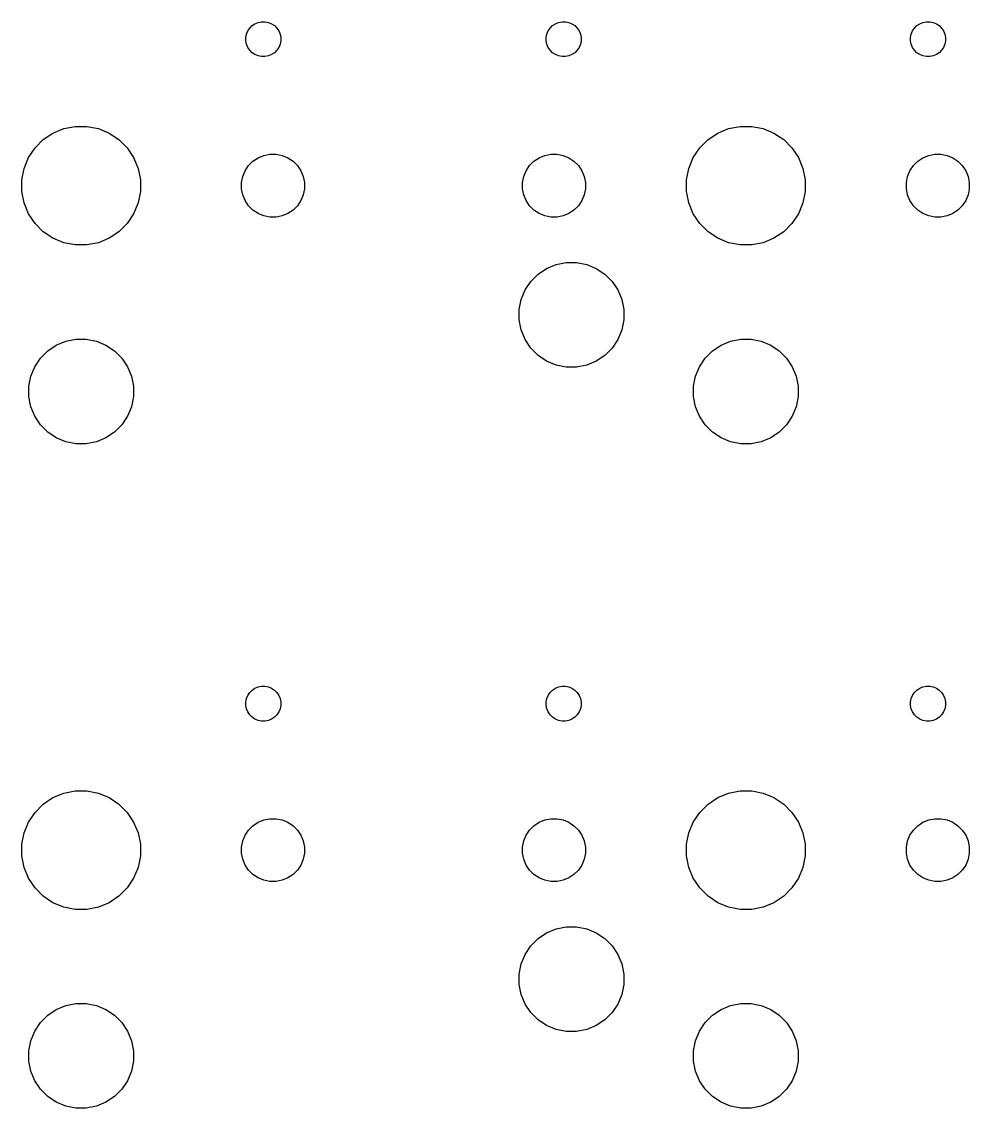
# Model space of a CAD drawing. Extents: x 33 to 239, y -107 to -23.
# Drawn here: x 211.8 to 238.95, y -106.85 to -75.7 of the extents above; entities that cross this region are included whole.
import ezdxf

# ---------------------------------------------------------------- set-up
doc = ezdxf.new("R2010")
doc.units = 0
doc.layers.add('BLACK', color=7, linetype='CONTINUOUS')

msp = doc.modelspace()

# ---------------------------------------------------------------- linework, layer by layer
at = {"layer": 'BLACK', "linetype": 'CONTINUOUS'}
for p, q in [((218.239, -76.0542), (218.277, -75.9632)), ((218.277, -75.9632), (218.332, -75.8813)), ((218.332, -75.8813), (218.401, -75.8116)), ((218.401, -75.8116), (218.483, -75.7569)), ((218.483, -75.7569), (218.574, -75.7192)), ((218.574, -75.7192), (218.671, -75.7)), ((218.671, -75.7), (218.769, -75.7)), ((218.769, -75.7), (218.866, -75.7192)), ((218.866, -75.7192), (218.957, -75.7569)), ((218.957, -75.7569), (219.039, -75.8116)), ((219.039, -75.8116), (219.108, -75.8813)), ((219.108, -75.8813), (219.163, -75.9632)), ((219.163, -75.9632), (219.201, -76.0542)), ((226.849, -76.0542), (226.887, -75.9632)), ((226.887, -75.9632), (226.942, -75.8813)), ((226.942, -75.8813), (227.011, -75.8116)), ((227.011, -75.8116), (227.093, -75.7569)), ((227.093, -75.7569), (227.184, -75.7192)), ((227.184, -75.7192), (227.281, -75.7)), ((227.281, -75.7), (227.379, -75.7)), ((227.379, -75.7), (227.476, -75.7192)), ((227.476, -75.7192), (227.567, -75.7569)), ((227.567, -75.7569), (227.649, -75.8116)), ((227.649, -75.8116), (227.718, -75.8813)), ((227.718, -75.8813), (227.773, -75.9632)), ((227.773, -75.9632), (227.811, -76.0542)), ((237.289, -76.0542), (237.327, -75.9632)), ((237.327, -75.9632), (237.382, -75.8813)), ((237.382, -75.8813), (237.451, -75.8116)), ((237.451, -75.8116), (237.533, -75.7569)), ((237.533, -75.7569), (237.624, -75.7192)), ((237.624, -75.7192), (237.721, -75.7)), ((237.721, -75.7), (237.819, -75.7)), ((237.819, -75.7), (237.916, -75.7192)), ((237.916, -75.7192), (238.007, -75.7569)), ((238.007, -75.7569), (238.089, -75.8116)), ((238.089, -75.8116), (238.158, -75.8813)), ((238.158, -75.8813), (238.213, -75.9632)), ((238.213, -75.9632), (238.251, -76.0542)), ((218.22, -76.1508), (218.239, -76.0542)), ((218.22, -76.2492), (218.22, -76.1508)), ((218.239, -76.3458), (218.22, -76.2492)), ((219.201, -76.0542), (219.22, -76.1508)), ((219.22, -76.2492), (219.201, -76.3458)), ((219.22, -76.1508), (219.22, -76.2492)), ((226.83, -76.1508), (226.849, -76.0542)), ((226.83, -76.2492), (226.83, -76.1508)), ((226.849, -76.3458), (226.83, -76.2492)), ((227.811, -76.0542), (227.83, -76.1508)), ((227.83, -76.2492), (227.811, -76.3458)), ((227.83, -76.1508), (227.83, -76.2492)), ((237.27, -76.1508), (237.289, -76.0542)), ((237.27, -76.2492), (237.27, -76.1508)), ((237.289, -76.3458), (237.27, -76.2492)), ((238.251, -76.0542), (238.27, -76.1508)), ((238.27, -76.2492), (238.251, -76.3458)), ((238.27, -76.1508), (238.27, -76.2492)), ((218.277, -76.4368), (218.239, -76.3458)), ((218.332, -76.5187), (218.277, -76.4368)), ((218.401, -76.5884), (218.332, -76.5187)), ((218.483, -76.6431), (218.401, -76.5884)), ((219.039, -76.5884), (218.957, -76.6431)), ((219.108, -76.5187), (219.039, -76.5884)), ((219.163, -76.4368), (219.108, -76.5187)), ((219.201, -76.3458), (219.163, -76.4368)), ((226.887, -76.4368), (226.849, -76.3458)), ((226.942, -76.5187), (226.887, -76.4368)), ((227.011, -76.5884), (226.942, -76.5187)), ((227.093, -76.6431), (227.011, -76.5884)), ((227.649, -76.5884), (227.567, -76.6431)), ((227.718, -76.5187), (227.649, -76.5884)), ((227.773, -76.4368), (227.718, -76.5187)), ((227.811, -76.3458), (227.773, -76.4368)), ((237.327, -76.4368), (237.289, -76.3458)), ((237.382, -76.5187), (237.327, -76.4368)), ((237.451, -76.5884), (237.382, -76.5187)), ((237.533, -76.6431), (237.451, -76.5884)), ((238.089, -76.5884), (238.007, -76.6431)), ((238.158, -76.5187), (238.089, -76.5884)), ((238.213, -76.4368), (238.158, -76.5187)), ((238.251, -76.3458), (238.213, -76.4368)), ((218.574, -76.6808), (218.483, -76.6431)), ((218.671, -76.7), (218.574, -76.6808)), ((218.769, -76.7), (218.671, -76.7)), ((218.866, -76.6808), (218.769, -76.7)), ((218.957, -76.6431), (218.866, -76.6808)), ((227.184, -76.6808), (227.093, -76.6431)), ((227.281, -76.7), (227.184, -76.6808)), ((227.379, -76.7), (227.281, -76.7)), ((227.476, -76.6808), (227.379, -76.7)), ((227.567, -76.6431), (227.476, -76.6808)), ((237.624, -76.6808), (237.533, -76.6431)), ((237.721, -76.7), (237.624, -76.6808)), ((237.819, -76.7), (237.721, -76.7)), ((237.916, -76.6808), (237.819, -76.7)), ((238.007, -76.6431), (237.916, -76.6808)), ((212.695, -78.8935), (213.004, -78.7653)), ((213.004, -78.7653), (213.333, -78.7)), ((213.333, -78.7), (213.667, -78.7)), ((213.667, -78.7), (213.996, -78.7653)), ((213.996, -78.7653), (214.305, -78.8935)), ((231.745, -78.8935), (232.054, -78.7653)), ((232.054, -78.7653), (232.383, -78.7)), ((232.383, -78.7), (232.717, -78.7)), ((232.717, -78.7), (233.046, -78.7653)), ((233.046, -78.7653), (233.355, -78.8935)), ((212.18, -79.3163), (212.416, -79.0795)), ((212.416, -79.0795), (212.695, -78.8935)), ((214.305, -78.8935), (214.584, -79.0795)), ((214.584, -79.0795), (214.82, -79.3163)), ((231.23, -79.3163), (231.466, -79.0795)), ((231.466, -79.0795), (231.745, -78.8935)), ((233.355, -78.8935), (233.634, -79.0795)), ((233.634, -79.0795), (233.87, -79.3163)), ((211.993, -79.5947), (212.18, -79.3163)), ((214.82, -79.3163), (215.007, -79.5947)), ((231.043, -79.5947), (231.23, -79.3163)), ((233.87, -79.3163), (234.057, -79.5947)), ((211.865, -79.9041), (211.993, -79.5947)), ((215.007, -79.5947), (215.135, -79.9041)), ((218.301, -79.8263), (218.426, -79.7009)), ((218.426, -79.7009), (218.574, -79.6024)), ((218.574, -79.6024), (218.737, -79.5346)), ((218.737, -79.5346), (218.911, -79.5)), ((218.911, -79.5), (219.089, -79.5)), ((219.089, -79.5), (219.263, -79.5346)), ((219.263, -79.5346), (219.426, -79.6024)), ((219.426, -79.6024), (219.574, -79.7009)), ((219.574, -79.7009), (219.699, -79.8263)), ((226.351, -79.8263), (226.476, -79.7009)), ((226.476, -79.7009), (226.624, -79.6024)), ((226.624, -79.6024), (226.787, -79.5346)), ((226.787, -79.5346), (226.961, -79.5)), ((226.961, -79.5), (227.139, -79.5)), ((227.139, -79.5), (227.313, -79.5346)), ((227.313, -79.5346), (227.476, -79.6024)), ((227.476, -79.6024), (227.624, -79.7009)), ((227.624, -79.7009), (227.749, -79.8263)), ((230.915, -79.9041), (231.043, -79.5947)), ((234.057, -79.5947), (234.185, -79.9041)), ((237.351, -79.8263), (237.476, -79.7009)), ((237.476, -79.7009), (237.624, -79.6024)), ((237.624, -79.6024), (237.787, -79.5346)), ((237.787, -79.5346), (237.961, -79.5)), ((237.961, -79.5), (238.139, -79.5)), ((238.139, -79.5), (238.313, -79.5346)), ((238.313, -79.5346), (238.476, -79.6024)), ((238.476, -79.6024), (238.624, -79.7009)), ((238.624, -79.7009), (238.749, -79.8263)), ((211.8, -80.2326), (211.865, -79.9041)), ((215.135, -79.9041), (215.2, -80.2326)), ((218.135, -80.1375), (218.202, -79.9737)), ((218.202, -79.9737), (218.301, -79.8263)), ((219.699, -79.8263), (219.798, -79.9737)), ((219.798, -79.9737), (219.865, -80.1375)), ((226.185, -80.1375), (226.252, -79.9737)), ((226.252, -79.9737), (226.351, -79.8263)), ((227.749, -79.8263), (227.848, -79.9737)), ((227.848, -79.9737), (227.915, -80.1375)), ((230.85, -80.2326), (230.915, -79.9041)), ((234.185, -79.9041), (234.25, -80.2326)), ((237.185, -80.1375), (237.252, -79.9737)), ((237.252, -79.9737), (237.351, -79.8263)), ((238.749, -79.8263), (238.848, -79.9737)), ((238.848, -79.9737), (238.915, -80.1375)), ((211.8, -80.5674), (211.8, -80.2326)), ((215.2, -80.2326), (215.2, -80.5674)), ((218.1, -80.3114), (218.135, -80.1375)), ((218.1, -80.4886), (218.1, -80.3114)), ((219.865, -80.1375), (219.9, -80.3114)), ((219.9, -80.3114), (219.9, -80.4886)), ((226.15, -80.3114), (226.185, -80.1375)), ((226.15, -80.4886), (226.15, -80.3114)), ((227.915, -80.1375), (227.95, -80.3114)), ((227.95, -80.3114), (227.95, -80.4886)), ((230.85, -80.5674), (230.85, -80.2326)), ((234.25, -80.2326), (234.25, -80.5674)), ((237.15, -80.3114), (237.185, -80.1375)), ((237.15, -80.4886), (237.15, -80.3114)), ((238.915, -80.1375), (238.95, -80.3114)), ((238.95, -80.3114), (238.95, -80.4886)), ((211.865, -80.8959), (211.8, -80.5674)), ((215.2, -80.5674), (215.135, -80.8959)), ((218.135, -80.6625), (218.1, -80.4886)), ((218.202, -80.8263), (218.135, -80.6625)), ((219.865, -80.6625), (219.798, -80.8263)), ((219.9, -80.4886), (219.865, -80.6625)), ((226.185, -80.6625), (226.15, -80.4886)), ((226.252, -80.8263), (226.185, -80.6625)), ((227.915, -80.6625), (227.848, -80.8263)), ((227.95, -80.4886), (227.915, -80.6625)), ((230.915, -80.8959), (230.85, -80.5674)), ((234.25, -80.5674), (234.185, -80.8959)), ((237.185, -80.6625), (237.15, -80.4886)), ((237.252, -80.8263), (237.185, -80.6625)), ((238.915, -80.6625), (238.848, -80.8263)), ((238.95, -80.4886), (238.915, -80.6625)), ((211.993, -81.2053), (211.865, -80.8959)), ((215.135, -80.8959), (215.007, -81.2053)), ((218.301, -80.9737), (218.202, -80.8263)), ((218.426, -81.0991), (218.301, -80.9737)), ((219.699, -80.9737), (219.574, -81.0991)), ((219.798, -80.8263), (219.699, -80.9737)), ((226.351, -80.9737), (226.252, -80.8263)), ((226.476, -81.0991), (226.351, -80.9737)), ((227.749, -80.9737), (227.624, -81.0991)), ((227.848, -80.8263), (227.749, -80.9737)), ((231.043, -81.2053), (230.915, -80.8959)), ((234.185, -80.8959), (234.057, -81.2053)), ((237.351, -80.9737), (237.252, -80.8263)), ((237.476, -81.0991), (237.351, -80.9737)), ((238.749, -80.9737), (238.624, -81.0991)), ((238.848, -80.8263), (238.749, -80.9737)), ((212.18, -81.4837), (211.993, -81.2053)), ((215.007, -81.2053), (214.82, -81.4837)), ((218.574, -81.1976), (218.426, -81.0991)), ((218.737, -81.2654), (218.574, -81.1976)), ((218.911, -81.3), (218.737, -81.2654)), ((219.089, -81.3), (218.911, -81.3)), ((219.263, -81.2654), (219.089, -81.3)), ((219.426, -81.1976), (219.263, -81.2654)), ((219.574, -81.0991), (219.426, -81.1976)), ((226.624, -81.1976), (226.476, -81.0991)), ((226.787, -81.2654), (226.624, -81.1976)), ((226.961, -81.3), (226.787, -81.2654)), ((227.139, -81.3), (226.961, -81.3)), ((227.313, -81.2654), (227.139, -81.3)), ((227.476, -81.1976), (227.313, -81.2654)), ((227.624, -81.0991), (227.476, -81.1976)), ((231.23, -81.4837), (231.043, -81.2053)), ((234.057, -81.2053), (233.87, -81.4837)), ((237.624, -81.1976), (237.476, -81.0991)), ((237.787, -81.2654), (237.624, -81.1976)), ((237.961, -81.3), (237.787, -81.2654)), ((238.139, -81.3), (237.961, -81.3)), ((238.313, -81.2654), (238.139, -81.3)), ((238.476, -81.1976), (238.313, -81.2654)), ((238.624, -81.0991), (238.476, -81.1976)), ((212.416, -81.7205), (212.18, -81.4837)), ((214.82, -81.4837), (214.584, -81.7205)), ((231.466, -81.7205), (231.23, -81.4837)), ((233.87, -81.4837), (233.634, -81.7205)), ((212.695, -81.9065), (212.416, -81.7205)), ((213.004, -82.0347), (212.695, -81.9065)), ((214.305, -81.9065), (213.996, -82.0347)), ((214.584, -81.7205), (214.305, -81.9065)), ((231.745, -81.9065), (231.466, -81.7205)), ((232.054, -82.0347), (231.745, -81.9065)), ((233.355, -81.9065), (233.046, -82.0347)), ((233.634, -81.7205), (233.355, -81.9065)), ((213.333, -82.1), (213.004, -82.0347)), ((213.667, -82.1), (213.333, -82.1)), ((213.996, -82.0347), (213.667, -82.1)), ((232.383, -82.1), (232.054, -82.0347)), ((232.717, -82.1), (232.383, -82.1)), ((233.046, -82.0347), (232.717, -82.1)), ((226.594, -82.9349), (226.839, -82.7707)), ((226.839, -82.7707), (227.112, -82.6576)), ((227.112, -82.6576), (227.402, -82.6)), ((227.402, -82.6), (227.698, -82.6)), ((227.698, -82.6), (227.988, -82.6576)), ((227.988, -82.6576), (228.261, -82.7707)), ((228.261, -82.7707), (228.506, -82.9349)), ((226.221, -83.3895), (226.385, -83.1438)), ((226.385, -83.1438), (226.594, -82.9349)), ((228.506, -82.9349), (228.715, -83.1438)), ((228.715, -83.1438), (228.879, -83.3895)), ((226.108, -83.6625), (226.221, -83.3895)), ((228.879, -83.3895), (228.992, -83.6625)), ((226.05, -83.9523), (226.108, -83.6625)), ((228.992, -83.6625), (229.05, -83.9523)), ((226.05, -84.2477), (226.05, -83.9523)), ((229.05, -83.9523), (229.05, -84.2477)), ((226.108, -84.5375), (226.05, -84.2477)), ((229.05, -84.2477), (228.992, -84.5375)), ((226.221, -84.8105), (226.108, -84.5375)), ((228.992, -84.5375), (228.879, -84.8105)), ((212.544, -85.1349), (212.789, -84.9707)), ((212.789, -84.9707), (213.062, -84.8576)), ((213.062, -84.8576), (213.352, -84.8)), ((213.352, -84.8), (213.648, -84.8)), ((213.648, -84.8), (213.938, -84.8576)), ((213.938, -84.8576), (214.211, -84.9707)), ((214.211, -84.9707), (214.456, -85.1349)), ((226.385, -85.0562), (226.221, -84.8105)), ((228.879, -84.8105), (228.715, -85.0562)), ((231.594, -85.1349), (231.839, -84.9707)), ((231.839, -84.9707), (232.112, -84.8576)), ((232.112, -84.8576), (232.402, -84.8)), ((232.402, -84.8), (232.698, -84.8)), ((232.698, -84.8), (232.988, -84.8576)), ((232.988, -84.8576), (233.261, -84.9707)), ((233.261, -84.9707), (233.506, -85.1349)), ((212.171, -85.5895), (212.335, -85.3438)), ((212.335, -85.3438), (212.544, -85.1349)), ((214.456, -85.1349), (214.665, -85.3438)), ((214.665, -85.3438), (214.829, -85.5895)), ((226.594, -85.2651), (226.385, -85.0562)), ((226.839, -85.4293), (226.594, -85.2651)), ((228.506, -85.2651), (228.261, -85.4293)), ((228.715, -85.0562), (228.506, -85.2651)), ((231.221, -85.5895), (231.385, -85.3438)), ((231.385, -85.3438), (231.594, -85.1349)), ((233.506, -85.1349), (233.715, -85.3438)), ((233.715, -85.3438), (233.879, -85.5895)), ((212.058, -85.8625), (212.171, -85.5895)), ((214.829, -85.5895), (214.942, -85.8625)), ((227.112, -85.5424), (226.839, -85.4293)), ((227.402, -85.6), (227.112, -85.5424)), ((227.698, -85.6), (227.402, -85.6)), ((227.988, -85.5424), (227.698, -85.6)), ((228.261, -85.4293), (227.988, -85.5424)), ((231.108, -85.8625), (231.221, -85.5895)), ((233.879, -85.5895), (233.992, -85.8625)), ((212, -86.1523), (212.058, -85.8625)), ((214.942, -85.8625), (215, -86.1523)), ((231.05, -86.1523), (231.108, -85.8625)), ((233.992, -85.8625), (234.05, -86.1523)), ((212, -86.4477), (212, -86.1523)), ((215, -86.1523), (215, -86.4477)), ((231.05, -86.4477), (231.05, -86.1523)), ((234.05, -86.1523), (234.05, -86.4477)), ((212.058, -86.7375), (212, -86.4477)), ((215, -86.4477), (214.942, -86.7375)), ((231.108, -86.7375), (231.05, -86.4477)), ((234.05, -86.4477), (233.992, -86.7375)), ((212.171, -87.0105), (212.058, -86.7375)), ((214.942, -86.7375), (214.829, -87.0105)), ((231.221, -87.0105), (231.108, -86.7375)), ((233.992, -86.7375), (233.879, -87.0105)), ((212.335, -87.2562), (212.171, -87.0105)), ((214.829, -87.0105), (214.665, -87.2562)), ((231.385, -87.2562), (231.221, -87.0105)), ((233.879, -87.0105), (233.715, -87.2562)), ((212.544, -87.4651), (212.335, -87.2562)), ((212.789, -87.6293), (212.544, -87.4651)), ((214.456, -87.4651), (214.211, -87.6293)), ((214.665, -87.2562), (214.456, -87.4651)), ((231.594, -87.4651), (231.385, -87.2562)), ((231.839, -87.6293), (231.594, -87.4651)), ((233.506, -87.4651), (233.261, -87.6293)), ((233.715, -87.2562), (233.506, -87.4651)), ((213.062, -87.7424), (212.789, -87.6293)), ((213.352, -87.8), (213.062, -87.7424)), ((213.648, -87.8), (213.352, -87.8)), ((213.938, -87.7424), (213.648, -87.8)), ((214.211, -87.6293), (213.938, -87.7424)), ((232.112, -87.7424), (231.839, -87.6293)), ((232.402, -87.8), (232.112, -87.7424)), ((232.698, -87.8), (232.402, -87.8)), ((232.988, -87.7424), (232.698, -87.8)), ((233.261, -87.6293), (232.988, -87.7424)), ((218.277, -95.0132), (218.332, -94.9313)), ((218.332, -94.9313), (218.401, -94.8616)), ((218.401, -94.8616), (218.483, -94.8069)), ((218.483, -94.8069), (218.574, -94.7692)), ((218.574, -94.7692), (218.671, -94.75)), ((218.671, -94.75), (218.769, -94.75)), ((218.769, -94.75), (218.866, -94.7692)), ((218.866, -94.7692), (218.957, -94.8069)), ((218.957, -94.8069), (219.039, -94.8616)), ((219.039, -94.8616), (219.108, -94.9313)), ((219.108, -94.9313), (219.163, -95.0132)), ((226.887, -95.0132), (226.942, -94.9313)), ((226.942, -94.9313), (227.011, -94.8616)), ((227.011, -94.8616), (227.093, -94.8069)), ((227.093, -94.8069), (227.184, -94.7692)), ((227.184, -94.7692), (227.281, -94.75)), ((227.281, -94.75), (227.379, -94.75)), ((227.379, -94.75), (227.476, -94.7692)), ((227.476, -94.7692), (227.567, -94.8069)), ((227.567, -94.8069), (227.649, -94.8616)), ((227.649, -94.8616), (227.718, -94.9313)), ((227.718, -94.9313), (227.773, -95.0132)), ((237.327, -95.0132), (237.382, -94.9313)), ((237.382, -94.9313), (237.451, -94.8616)), ((237.451, -94.8616), (237.533, -94.8069)), ((237.533, -94.8069), (237.624, -94.7692)), ((237.624, -94.7692), (237.721, -94.75)), ((237.721, -94.75), (237.819, -94.75)), ((237.819, -94.75), (237.916, -94.7692)), ((237.916, -94.7692), (238.007, -94.8069)), ((238.007, -94.8069), (238.089, -94.8616)), ((238.089, -94.8616), (238.158, -94.9313)), ((238.158, -94.9313), (238.213, -95.0132)), ((218.22, -95.2008), (218.239, -95.1042)), ((218.22, -95.2992), (218.22, -95.2008)), ((218.239, -95.3958), (218.22, -95.2992)), ((218.239, -95.1042), (218.277, -95.0132)), ((219.163, -95.0132), (219.201, -95.1042)), ((219.201, -95.1042), (219.22, -95.2008)), ((219.22, -95.2992), (219.201, -95.3958)), ((219.22, -95.2008), (219.22, -95.2992)), ((226.83, -95.2008), (226.849, -95.1042)), ((226.83, -95.2992), (226.83, -95.2008)), ((226.849, -95.3958), (226.83, -95.2992)), ((226.849, -95.1042), (226.887, -95.0132)), ((227.773, -95.0132), (227.811, -95.1042)), ((227.811, -95.1042), (227.83, -95.2008)), ((227.83, -95.2992), (227.811, -95.3958)), ((227.83, -95.2008), (227.83, -95.2992)), ((237.27, -95.2008), (237.289, -95.1042)), ((237.27, -95.2992), (237.27, -95.2008)), ((237.289, -95.3958), (237.27, -95.2992)), ((237.289, -95.1042), (237.327, -95.0132)), ((238.213, -95.0132), (238.251, -95.1042)), ((238.251, -95.1042), (238.27, -95.2008)), ((238.27, -95.2992), (238.251, -95.3958)), ((238.27, -95.2008), (238.27, -95.2992)), ((218.277, -95.4868), (218.239, -95.3958)), ((218.332, -95.5687), (218.277, -95.4868)), ((218.401, -95.6384), (218.332, -95.5687)), ((219.108, -95.5687), (219.039, -95.6384)), ((219.163, -95.4868), (219.108, -95.5687)), ((219.201, -95.3958), (219.163, -95.4868)), ((226.887, -95.4868), (226.849, -95.3958)), ((226.942, -95.5687), (226.887, -95.4868)), ((227.011, -95.6384), (226.942, -95.5687)), ((227.718, -95.5687), (227.649, -95.6384)), ((227.773, -95.4868), (227.718, -95.5687)), ((227.811, -95.3958), (227.773, -95.4868)), ((237.327, -95.4868), (237.289, -95.3958)), ((237.382, -95.5687), (237.327, -95.4868)), ((237.451, -95.6384), (237.382, -95.5687)), ((238.158, -95.5687), (238.089, -95.6384)), ((238.213, -95.4868), (238.158, -95.5687)), ((238.251, -95.3958), (238.213, -95.4868)), ((218.483, -95.6931), (218.401, -95.6384)), ((218.574, -95.7308), (218.483, -95.6931)), ((218.671, -95.75), (218.574, -95.7308)), ((218.769, -95.75), (218.671, -95.75)), ((218.866, -95.7308), (218.769, -95.75)), ((218.957, -95.6931), (218.866, -95.7308)), ((219.039, -95.6384), (218.957, -95.6931)), ((227.093, -95.6931), (227.011, -95.6384)), ((227.184, -95.7308), (227.093, -95.6931)), ((227.281, -95.75), (227.184, -95.7308)), ((227.379, -95.75), (227.281, -95.75)), ((227.476, -95.7308), (227.379, -95.75)), ((227.567, -95.6931), (227.476, -95.7308)), ((227.649, -95.6384), (227.567, -95.6931)), ((237.533, -95.6931), (237.451, -95.6384)), ((237.624, -95.7308), (237.533, -95.6931)), ((237.721, -95.75), (237.624, -95.7308)), ((237.819, -95.75), (237.721, -95.75)), ((237.916, -95.7308), (237.819, -95.75)), ((238.007, -95.6931), (237.916, -95.7308)), ((238.089, -95.6384), (238.007, -95.6931)), ((213.004, -97.8153), (213.333, -97.75)), ((213.333, -97.75), (213.667, -97.75)), ((213.667, -97.75), (213.996, -97.8153)), ((232.054, -97.8153), (232.383, -97.75)), ((232.383, -97.75), (232.717, -97.75)), ((232.717, -97.75), (233.046, -97.8153)), ((212.416, -98.1295), (212.695, -97.9435)), ((212.695, -97.9435), (213.004, -97.8153)), ((213.996, -97.8153), (214.305, -97.9435)), ((214.305, -97.9435), (214.584, -98.1295)), ((231.466, -98.1295), (231.745, -97.9435)), ((231.745, -97.9435), (232.054, -97.8153)), ((233.046, -97.8153), (233.355, -97.9435)), ((233.355, -97.9435), (233.634, -98.1295)), ((211.993, -98.6447), (212.18, -98.3663)), ((212.18, -98.3663), (212.416, -98.1295)), ((214.584, -98.1295), (214.82, -98.3663)), ((214.82, -98.3663), (215.007, -98.6447)), ((231.043, -98.6447), (231.23, -98.3663)), ((231.23, -98.3663), (231.466, -98.1295)), ((233.634, -98.1295), (233.87, -98.3663)), ((233.87, -98.3663), (234.057, -98.6447)), ((211.865, -98.9541), (211.993, -98.6447)), ((215.007, -98.6447), (215.135, -98.9541)), ((218.426, -98.7509), (218.574, -98.6524)), ((218.574, -98.6524), (218.737, -98.5846)), ((218.737, -98.5846), (218.911, -98.55)), ((218.911, -98.55), (219.089, -98.55)), ((219.089, -98.55), (219.263, -98.5846)), ((219.263, -98.5846), (219.426, -98.6524)), ((219.426, -98.6524), (219.574, -98.7509)), ((226.476, -98.7509), (226.624, -98.6524)), ((226.624, -98.6524), (226.787, -98.5846)), ((226.787, -98.5846), (226.961, -98.55)), ((226.961, -98.55), (227.139, -98.55)), ((227.139, -98.55), (227.313, -98.5846)), ((227.313, -98.5846), (227.476, -98.6524)), ((227.476, -98.6524), (227.624, -98.7509)), ((230.915, -98.9541), (231.043, -98.6447)), ((234.057, -98.6447), (234.185, -98.9541)), ((237.476, -98.7509), (237.624, -98.6524)), ((237.624, -98.6524), (237.787, -98.5846)), ((237.787, -98.5846), (237.961, -98.55)), ((237.961, -98.55), (238.139, -98.55)), ((238.139, -98.55), (238.313, -98.5846)), ((238.313, -98.5846), (238.476, -98.6524)), ((238.476, -98.6524), (238.624, -98.7509)), ((211.8, -99.2826), (211.865, -98.9541)), ((215.135, -98.9541), (215.2, -99.2826)), ((218.135, -99.1875), (218.202, -99.0237)), ((218.202, -99.0237), (218.301, -98.8763)), ((218.301, -98.8763), (218.426, -98.7509)), ((219.574, -98.7509), (219.699, -98.8763)), ((219.699, -98.8763), (219.798, -99.0237)), ((219.798, -99.0237), (219.865, -99.1875)), ((226.185, -99.1875), (226.252, -99.0237)), ((226.252, -99.0237), (226.351, -98.8763)), ((226.351, -98.8763), (226.476, -98.7509)), ((227.624, -98.7509), (227.749, -98.8763)), ((227.749, -98.8763), (227.848, -99.0237)), ((227.848, -99.0237), (227.915, -99.1875)), ((230.85, -99.2826), (230.915, -98.9541)), ((234.185, -98.9541), (234.25, -99.2826)), ((237.185, -99.1875), (237.252, -99.0237)), ((237.252, -99.0237), (237.351, -98.8763)), ((237.351, -98.8763), (237.476, -98.7509)), ((238.624, -98.7509), (238.749, -98.8763)), ((238.749, -98.8763), (238.848, -99.0237)), ((238.848, -99.0237), (238.915, -99.1875)), ((211.8, -99.6174), (211.8, -99.2826)), ((215.2, -99.2826), (215.2, -99.6174)), ((218.1, -99.3614), (218.135, -99.1875)), ((218.1, -99.5386), (218.1, -99.3614)), ((219.865, -99.1875), (219.9, -99.3614)), ((219.9, -99.3614), (219.9, -99.5386)), ((226.15, -99.3614), (226.185, -99.1875)), ((226.15, -99.5386), (226.15, -99.3614)), ((227.915, -99.1875), (227.95, -99.3614)), ((227.95, -99.3614), (227.95, -99.5386)), ((230.85, -99.6174), (230.85, -99.2826)), ((234.25, -99.2826), (234.25, -99.6174)), ((237.15, -99.3614), (237.185, -99.1875)), ((237.15, -99.5386), (237.15, -99.3614)), ((238.915, -99.1875), (238.95, -99.3614)), ((238.95, -99.3614), (238.95, -99.5386)), ((211.865, -99.9459), (211.8, -99.6174)), ((215.2, -99.6174), (215.135, -99.9459)), ((218.135, -99.7125), (218.1, -99.5386)), ((219.9, -99.5386), (219.865, -99.7125)), ((226.185, -99.7125), (226.15, -99.5386)), ((227.95, -99.5386), (227.915, -99.7125)), ((230.915, -99.9459), (230.85, -99.6174)), ((234.25, -99.6174), (234.185, -99.9459)), ((237.185, -99.7125), (237.15, -99.5386)), ((238.95, -99.5386), (238.915, -99.7125)), ((211.993, -100.255), (211.865, -99.9459)), ((215.135, -99.9459), (215.007, -100.255)), ((218.202, -99.8763), (218.135, -99.7125)), ((218.301, -100.024), (218.202, -99.8763)), ((219.798, -99.8763), (219.699, -100.024)), ((219.865, -99.7125), (219.798, -99.8763)), ((226.252, -99.8763), (226.185, -99.7125)), ((226.351, -100.024), (226.252, -99.8763)), ((227.848, -99.8763), (227.749, -100.024)), ((227.915, -99.7125), (227.848, -99.8763)), ((231.043, -100.255), (230.915, -99.9459)), ((234.185, -99.9459), (234.057, -100.255)), ((237.252, -99.8763), (237.185, -99.7125)), ((237.351, -100.024), (237.252, -99.8763)), ((238.848, -99.8763), (238.749, -100.024)), ((238.915, -99.7125), (238.848, -99.8763)), ((212.18, -100.534), (211.993, -100.255)), ((215.007, -100.255), (214.82, -100.534)), ((218.426, -100.149), (218.301, -100.024)), ((218.574, -100.248), (218.426, -100.149)), ((218.737, -100.315), (218.574, -100.248)), ((219.426, -100.248), (219.263, -100.315)), ((219.574, -100.149), (219.426, -100.248)), ((219.699, -100.024), (219.574, -100.149)), ((226.476, -100.149), (226.351, -100.024)), ((226.624, -100.248), (226.476, -100.149)), ((226.787, -100.315), (226.624, -100.248)), ((227.476, -100.248), (227.313, -100.315)), ((227.624, -100.149), (227.476, -100.248)), ((227.749, -100.024), (227.624, -100.149)), ((231.23, -100.534), (231.043, -100.255)), ((234.057, -100.255), (233.87, -100.534)), ((237.476, -100.149), (237.351, -100.024)), ((237.624, -100.248), (237.476, -100.149)), ((237.787, -100.315), (237.624, -100.248)), ((238.476, -100.248), (238.313, -100.315)), ((238.624, -100.149), (238.476, -100.248)), ((238.749, -100.024), (238.624, -100.149)), ((212.416, -100.77), (212.18, -100.534)), ((214.82, -100.534), (214.584, -100.77)), ((218.911, -100.35), (218.737, -100.315)), ((219.089, -100.35), (218.911, -100.35)), ((219.263, -100.315), (219.089, -100.35)), ((226.961, -100.35), (226.787, -100.315)), ((227.139, -100.35), (226.961, -100.35)), ((227.313, -100.315), (227.139, -100.35)), ((231.466, -100.77), (231.23, -100.534)), ((233.87, -100.534), (233.634, -100.77)), ((237.961, -100.35), (237.787, -100.315)), ((238.139, -100.35), (237.961, -100.35)), ((238.313, -100.315), (238.139, -100.35)), ((212.695, -100.957), (212.416, -100.77)), ((214.584, -100.77), (214.305, -100.957)), ((231.745, -100.957), (231.466, -100.77)), ((233.634, -100.77), (233.355, -100.957)), ((213.004, -101.085), (212.695, -100.957)), ((213.333, -101.15), (213.004, -101.085)), ((213.667, -101.15), (213.333, -101.15)), ((213.996, -101.085), (213.667, -101.15)), ((214.305, -100.957), (213.996, -101.085)), ((232.054, -101.085), (231.745, -100.957)), ((232.383, -101.15), (232.054, -101.085)), ((232.717, -101.15), (232.383, -101.15)), ((233.046, -101.085), (232.717, -101.15)), ((233.355, -100.957), (233.046, -101.085)), ((226.594, -101.985), (226.839, -101.821)), ((226.839, -101.821), (227.112, -101.708)), ((227.112, -101.708), (227.402, -101.65)), ((227.402, -101.65), (227.698, -101.65)), ((227.698, -101.65), (227.988, -101.708)), ((227.988, -101.708), (228.261, -101.821)), ((228.261, -101.821), (228.506, -101.985)), ((226.385, -102.194), (226.594, -101.985)), ((228.506, -101.985), (228.715, -102.194)), ((226.108, -102.712), (226.221, -102.439)), ((226.221, -102.439), (226.385, -102.194)), ((228.715, -102.194), (228.879, -102.439)), ((228.879, -102.439), (228.992, -102.712)), ((226.05, -103.002), (226.108, -102.712)), ((228.992, -102.712), (229.05, -103.002)), ((226.05, -103.298), (226.05, -103.002)), ((229.05, -103.002), (229.05, -103.298)), ((226.108, -103.588), (226.05, -103.298)), ((229.05, -103.298), (228.992, -103.588)), ((226.221, -103.861), (226.108, -103.588)), ((228.992, -103.588), (228.879, -103.861)), ((212.544, -104.185), (212.789, -104.021)), ((212.789, -104.021), (213.062, -103.908)), ((213.062, -103.908), (213.352, -103.85)), ((213.352, -103.85), (213.648, -103.85)), ((213.648, -103.85), (213.938, -103.908)), ((213.938, -103.908), (214.211, -104.021)), ((214.211, -104.021), (214.456, -104.185)), ((226.385, -104.106), (226.221, -103.861)), ((228.879, -103.861), (228.715, -104.106)), ((231.594, -104.185), (231.839, -104.021)), ((231.839, -104.021), (232.112, -103.908)), ((232.112, -103.908), (232.402, -103.85)), ((232.402, -103.85), (232.698, -103.85)), ((232.698, -103.85), (232.988, -103.908)), ((232.988, -103.908), (233.261, -104.021)), ((233.261, -104.021), (233.506, -104.185)), ((212.335, -104.394), (212.544, -104.185)), ((214.456, -104.185), (214.665, -104.394)), ((226.594, -104.315), (226.385, -104.106)), ((226.839, -104.479), (226.594, -104.315)), ((228.506, -104.315), (228.261, -104.479)), ((228.715, -104.106), (228.506, -104.315)), ((231.385, -104.394), (231.594, -104.185)), ((233.506, -104.185), (233.715, -104.394)), ((212.058, -104.912), (212.171, -104.639)), ((212.171, -104.639), (212.335, -104.394)), ((214.665, -104.394), (214.829, -104.639)), ((214.829, -104.639), (214.942, -104.912)), ((227.112, -104.592), (226.839, -104.479)), ((227.402, -104.65), (227.112, -104.592)), ((227.698, -104.65), (227.402, -104.65)), ((227.988, -104.592), (227.698, -104.65)), ((228.261, -104.479), (227.988, -104.592)), ((231.108, -104.912), (231.221, -104.639)), ((231.221, -104.639), (231.385, -104.394)), ((233.715, -104.394), (233.879, -104.639)), ((233.879, -104.639), (233.992, -104.912)), ((212, -105.202), (212.058, -104.912)), ((214.942, -104.912), (215, -105.202)), ((231.05, -105.202), (231.108, -104.912)), ((233.992, -104.912), (234.05, -105.202)), ((212, -105.498), (212, -105.202)), ((215, -105.202), (215, -105.498)), ((231.05, -105.498), (231.05, -105.202)), ((234.05, -105.202), (234.05, -105.498)), ((212.058, -105.788), (212, -105.498)), ((215, -105.498), (214.942, -105.788)), ((231.108, -105.788), (231.05, -105.498)), ((234.05, -105.498), (233.992, -105.788)), ((212.171, -106.061), (212.058, -105.788)), ((214.942, -105.788), (214.829, -106.061)), ((231.221, -106.061), (231.108, -105.788)), ((233.992, -105.788), (233.879, -106.061)), ((212.335, -106.306), (212.171, -106.061)), ((214.829, -106.061), (214.665, -106.306)), ((231.385, -106.306), (231.221, -106.061)), ((233.879, -106.061), (233.715, -106.306)), ((212.544, -106.515), (212.335, -106.306)), ((212.789, -106.679), (212.544, -106.515)), ((214.456, -106.515), (214.211, -106.679)), ((214.665, -106.306), (214.456, -106.515)), ((231.594, -106.515), (231.385, -106.306)), ((231.839, -106.679), (231.594, -106.515)), ((233.506, -106.515), (233.261, -106.679)), ((233.715, -106.306), (233.506, -106.515)), ((213.062, -106.792), (212.789, -106.679)), ((213.352, -106.85), (213.062, -106.792)), ((213.938, -106.792), (213.648, -106.85)), ((214.211, -106.679), (213.938, -106.792)), ((232.112, -106.792), (231.839, -106.679)), ((232.402, -106.85), (232.112, -106.792)), ((232.988, -106.792), (232.698, -106.85)), ((233.261, -106.679), (232.988, -106.792)), ((213.648, -106.85), (213.352, -106.85)), ((232.698, -106.85), (232.402, -106.85))]:
    msp.add_line(p, q, dxfattribs=at)

doc.saveas('drawing.dxf')
